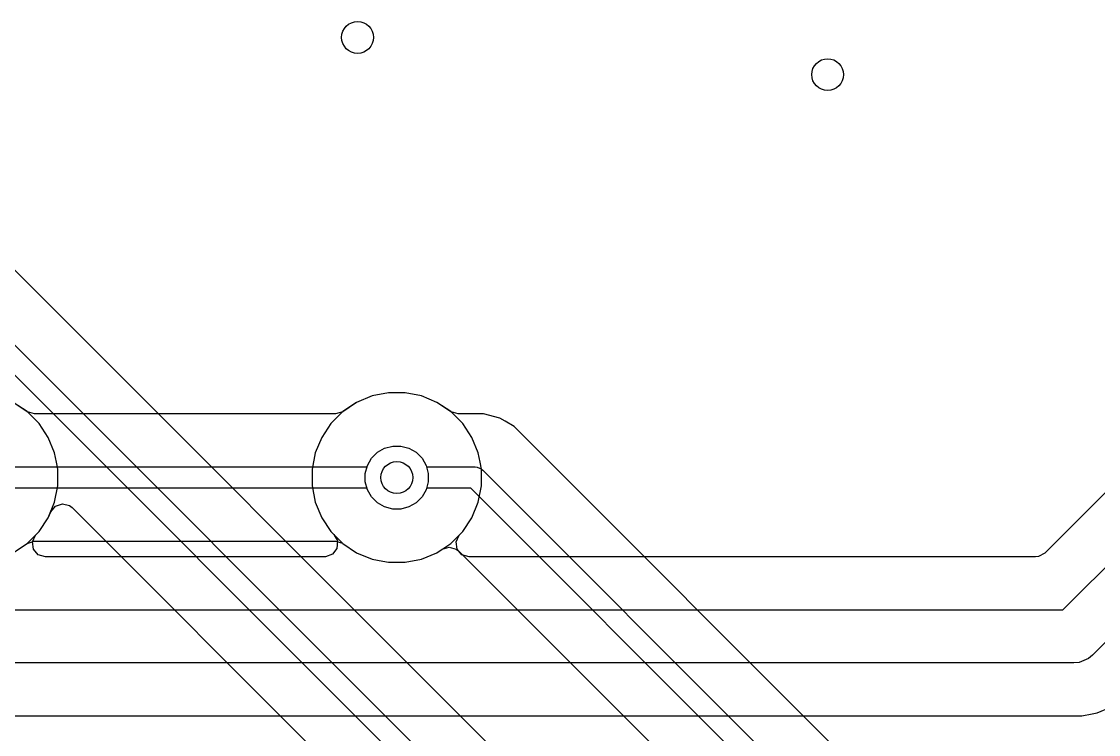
# Model space of a CAD drawing. Header units: inches. Extents: x 6.55 to 9.8, y -8.74 to -3.15.
# Drawn here: x 9.0731 to 9.4734, y -8.4026 to -8.1376 of the extents above; entities that cross this region are included whole.
import ezdxf

# ---------------------------------------------------------------- set-up
doc = ezdxf.new("R2010")
doc.units = ezdxf.units.IN
doc.header["$MEASUREMENT"] = 0
doc.layers.add('Edge.Cuts', color=254, linetype='CONTINUOUS', true_color=0xd0d2cd)

msp = doc.modelspace()

# ---------------------------------------------------------------- linework, layer by layer
at = {"layer": 'Edge.Cuts', "linetype": 'CONTINUOUS'}
for p, q in [((9.25293, -8.41241), (9.01345, -8.17293)), ((8.99231, -8.17966), (9.24137, -8.42871)), ((9.23465, -8.43313), (8.98559, -8.18407)), ((9.57619, -8.21246), (9.45348, -8.33516)), ((9.46021, -8.3563), (9.59732, -8.21919)), ((9.61413, -8.23022), (9.47125, -8.3731)), ((9.20341, -8.27678), (9.19767, -8.27916)), ((9.20341, -8.27678), (9.19767, -8.27916)), ((9.20341, -8.27678), (9.19767, -8.27916)), ((9.20341, -8.27678), (9.19767, -8.27916)), ((9.20949, -8.27557), (9.20341, -8.27678)), ((9.20949, -8.27557), (9.20341, -8.27678)), ((9.20949, -8.27557), (9.20341, -8.27678)), ((9.20949, -8.27557), (9.20341, -8.27678)), ((9.20341, -8.27678), (9.20341, -8.27678)), ((9.20341, -8.27678), (9.20341, -8.27678)), ((9.20341, -8.27678), (9.20341, -8.27678)), ((9.20341, -8.27678), (9.20341, -8.27678)), ((9.2157, -8.27557), (9.20949, -8.27557)), ((9.20949, -8.27557), (9.20949, -8.27557)), ((9.2157, -8.27557), (9.20949, -8.27557)), ((9.20949, -8.27557), (9.20949, -8.27557)), ((9.2157, -8.27557), (9.20949, -8.27557)), ((9.20949, -8.27557), (9.20949, -8.27557)), ((9.2157, -8.27557), (9.20949, -8.27557)), ((9.20949, -8.27557), (9.20949, -8.27557)), ((9.22179, -8.27678), (9.2157, -8.27557)), ((9.2157, -8.27557), (9.2157, -8.27557)), ((9.22179, -8.27678), (9.2157, -8.27557)), ((9.2157, -8.27557), (9.2157, -8.27557)), ((9.22179, -8.27678), (9.2157, -8.27557)), ((9.2157, -8.27557), (9.2157, -8.27557)), ((9.22179, -8.27678), (9.2157, -8.27557)), ((9.2157, -8.27557), (9.2157, -8.27557)), ((9.22753, -8.27916), (9.22179, -8.27678)), ((9.22179, -8.27678), (9.22179, -8.27678)), ((9.22753, -8.27916), (9.22179, -8.27678)), ((9.22179, -8.27678), (9.22179, -8.27678)), ((9.22753, -8.27916), (9.22179, -8.27678)), ((9.22179, -8.27678), (9.22179, -8.27678)), ((9.22753, -8.27916), (9.22179, -8.27678)), ((9.22179, -8.27678), (9.22179, -8.27678)), ((9.07521, -8.28261), (9.07005, -8.27916)), ((9.07521, -8.28261), (9.07005, -8.27916)), ((9.07523, -8.28262), (9.07005, -8.27916)), ((9.19767, -8.27916), (9.19249, -8.28262)), ((9.19767, -8.27916), (9.19251, -8.28261)), ((9.19767, -8.27916), (9.19251, -8.28261)), ((9.19767, -8.27916), (9.19251, -8.28261)), ((9.19767, -8.27916), (9.19767, -8.27916)), ((9.19767, -8.27916), (9.19767, -8.27916)), ((9.19767, -8.27916), (9.19767, -8.27916)), ((9.19767, -8.27916), (9.19767, -8.27916)), ((9.23271, -8.28262), (9.22753, -8.27916)), ((9.22753, -8.27916), (9.22753, -8.27916)), ((9.23269, -8.28261), (9.22753, -8.27916)), ((9.22753, -8.27916), (9.22753, -8.27916)), ((9.23269, -8.28261), (9.22753, -8.27916)), ((9.22753, -8.27916), (9.22753, -8.27916)), ((9.23269, -8.28261), (9.22753, -8.27916)), ((9.22753, -8.27916), (9.22753, -8.27916)), ((9.0796, -8.287), (9.07521, -8.28261)), ((9.07521, -8.28261), (9.07521, -8.28261)), ((9.0796, -8.287), (9.07521, -8.28261)), ((9.07521, -8.28261), (9.07521, -8.28261)), ((9.0753, -8.28267), (9.07523, -8.28262)), ((9.07794, -8.28344), (9.0753, -8.28267)), ((9.18977, -8.28344), (9.07794, -8.28344)), ((9.19251, -8.28261), (9.18812, -8.287)), ((9.19251, -8.28261), (9.18812, -8.287)), ((9.19251, -8.28261), (9.18812, -8.287)), ((9.18986, -8.28344), (9.18977, -8.28344)), ((9.19249, -8.28262), (9.18986, -8.28344)), ((9.19251, -8.28261), (9.19251, -8.28261)), ((9.19251, -8.28261), (9.19251, -8.28261)), ((9.19251, -8.28261), (9.19251, -8.28261)), ((9.23708, -8.287), (9.23269, -8.28261)), ((9.23269, -8.28261), (9.23269, -8.28261)), ((9.23708, -8.287), (9.23269, -8.28261)), ((9.23269, -8.28261), (9.23269, -8.28261)), ((9.23708, -8.287), (9.23269, -8.28261)), ((9.23269, -8.28261), (9.23269, -8.28261)), ((9.23278, -8.28267), (9.23271, -8.28262)), ((9.23542, -8.28344), (9.23278, -8.28267)), ((9.23832, -8.28344), (9.23542, -8.28344)), ((9.23862, -8.28344), (9.23832, -8.28344)), ((9.23832, -8.28344), (9.23832, -8.28344)), ((9.24484, -8.28344), (9.23862, -8.28344)), ((9.25086, -8.28506), (9.24484, -8.28344)), ((9.25283, -8.2862), (9.25086, -8.28506)), ((9.08305, -8.29216), (9.0796, -8.287)), ((9.0796, -8.287), (9.0796, -8.287)), ((9.08305, -8.29216), (9.0796, -8.287)), ((9.0796, -8.287), (9.0796, -8.287)), ((9.18812, -8.287), (9.18467, -8.29216)), ((9.18812, -8.287), (9.18467, -8.29216)), ((9.18812, -8.287), (9.18467, -8.29216)), ((9.18812, -8.287), (9.18812, -8.287)), ((9.18812, -8.287), (9.18812, -8.287)), ((9.18812, -8.287), (9.18812, -8.287)), ((9.24053, -8.29216), (9.23708, -8.287)), ((9.23708, -8.287), (9.23708, -8.287)), ((9.24053, -8.29216), (9.23708, -8.287)), ((9.23708, -8.287), (9.23708, -8.287)), ((9.24053, -8.29216), (9.23708, -8.287)), ((9.23708, -8.287), (9.23708, -8.287)), ((9.25625, -8.28817), (9.25283, -8.2862)), ((9.25283, -8.2862), (9.25283, -8.2862)), ((9.25283, -8.2862), (9.25283, -8.2862)), ((9.26093, -8.29285), (9.25625, -8.28817)), ((9.25625, -8.28817), (9.25625, -8.28817)), ((9.08542, -8.29789), (9.08305, -8.29216)), ((9.08305, -8.29216), (9.08305, -8.29216)), ((9.08542, -8.29789), (9.08305, -8.29216)), ((9.08305, -8.29216), (9.08305, -8.29216)), ((9.18467, -8.29216), (9.18229, -8.29789)), ((9.18467, -8.29216), (9.18229, -8.29789)), ((9.18467, -8.29216), (9.18229, -8.29789)), ((9.18467, -8.29216), (9.18467, -8.29216)), ((9.18467, -8.29216), (9.18467, -8.29216)), ((9.18467, -8.29216), (9.18467, -8.29216)), ((9.2429, -8.29789), (9.24053, -8.29216)), ((9.24053, -8.29216), (9.24053, -8.29216)), ((9.2429, -8.29789), (9.24053, -8.29216)), ((9.24053, -8.29216), (9.24053, -8.29216)), ((9.2429, -8.29789), (9.24053, -8.29216)), ((9.24053, -8.29216), (9.24053, -8.29216)), ((9.41869, -8.45061), (9.26093, -8.29285)), ((9.26093, -8.29285), (9.26093, -8.29285)), ((9.08612, -8.30142), (9.08542, -8.29789)), ((9.08542, -8.29789), (9.08542, -8.29789)), ((9.08612, -8.30142), (9.08542, -8.29789)), ((9.08542, -8.29789), (9.08542, -8.29789)), ((9.18229, -8.29789), (9.18108, -8.30398)), ((9.18229, -8.29789), (9.18108, -8.30398)), ((9.18229, -8.29789), (9.18108, -8.30398)), ((9.18229, -8.29789), (9.18229, -8.29789)), ((9.18229, -8.29789), (9.18229, -8.29789)), ((9.18229, -8.29789), (9.18229, -8.29789)), ((9.20323, -8.2999), (9.20541, -8.29772)), ((9.20323, -8.2999), (9.20541, -8.29772)), ((9.20323, -8.2999), (9.20541, -8.29772)), ((9.20323, -8.2999), (9.20541, -8.29772)), ((9.20541, -8.29772), (9.20808, -8.29617)), ((9.20541, -8.29772), (9.20808, -8.29617)), ((9.20541, -8.29772), (9.20808, -8.29617)), ((9.20541, -8.29772), (9.20808, -8.29617)), ((9.20808, -8.29617), (9.21106, -8.29538)), ((9.20808, -8.29617), (9.21106, -8.29538)), ((9.20808, -8.29617), (9.21106, -8.29538)), ((9.20808, -8.29617), (9.21106, -8.29538)), ((9.21106, -8.29538), (9.21414, -8.29538)), ((9.21106, -8.29538), (9.21414, -8.29538)), ((9.21106, -8.29538), (9.21414, -8.29538)), ((9.21106, -8.29538), (9.21414, -8.29538)), ((9.21414, -8.29538), (9.21712, -8.29617)), ((9.21414, -8.29538), (9.21712, -8.29617)), ((9.21414, -8.29538), (9.21712, -8.29617)), ((9.21414, -8.29538), (9.21712, -8.29617)), ((9.21712, -8.29617), (9.21979, -8.29772)), ((9.21712, -8.29617), (9.21979, -8.29772)), ((9.21712, -8.29617), (9.21979, -8.29772)), ((9.21712, -8.29617), (9.21979, -8.29772)), ((9.21979, -8.29772), (9.22197, -8.2999)), ((9.21979, -8.29772), (9.22197, -8.2999)), ((9.21979, -8.29772), (9.22197, -8.2999)), ((9.21979, -8.29772), (9.22197, -8.2999)), ((9.2436, -8.30142), (9.2429, -8.29789)), ((9.2429, -8.29789), (9.2429, -8.29789)), ((9.2436, -8.30142), (9.2429, -8.29789)), ((9.2429, -8.29789), (9.2429, -8.29789)), ((9.2436, -8.30142), (9.2429, -8.29789)), ((9.2429, -8.29789), (9.2429, -8.29789)), ((9.08663, -8.30398), (9.08612, -8.30142)), ((9.08663, -8.30398), (9.08612, -8.30142)), ((9.20169, -8.30257), (9.20323, -8.2999)), ((9.20169, -8.30257), (9.20323, -8.2999)), ((9.20169, -8.30257), (9.20323, -8.2999)), ((9.20169, -8.30257), (9.20323, -8.2999)), ((9.22197, -8.2999), (9.22351, -8.30257)), ((9.22197, -8.2999), (9.22351, -8.30257)), ((9.22197, -8.2999), (9.22351, -8.30257)), ((9.22197, -8.2999), (9.22351, -8.30257)), ((9.24411, -8.30398), (9.2436, -8.30142)), ((9.24411, -8.30398), (9.2436, -8.30142)), ((9.24411, -8.30398), (9.2436, -8.30142)), ((9.06619, -8.30315), (9.20153, -8.30315)), ((9.08663, -8.31019), (9.08663, -8.30398)), ((9.08663, -8.30398), (9.08663, -8.30398)), ((9.08663, -8.30398), (9.08663, -8.30398)), ((9.08663, -8.31019), (9.08663, -8.30398)), ((9.08663, -8.30398), (9.08663, -8.30398)), ((9.08663, -8.30398), (9.08663, -8.30398)), ((9.18108, -8.30398), (9.18108, -8.31019)), ((9.18108, -8.30398), (9.18108, -8.31019)), ((9.18108, -8.30398), (9.18108, -8.31019)), ((9.20089, -8.30554), (9.20169, -8.30257)), ((9.20089, -8.30554), (9.20169, -8.30257)), ((9.20089, -8.30554), (9.20169, -8.30257)), ((9.20089, -8.30863), (9.20089, -8.30554)), ((9.20089, -8.30863), (9.20089, -8.30554)), ((9.20089, -8.30863), (9.20089, -8.30554)), ((9.20153, -8.30315), (9.20169, -8.30257)), ((9.22351, -8.30257), (9.22367, -8.30315)), ((9.22351, -8.30257), (9.22431, -8.30554)), ((9.22351, -8.30257), (9.22431, -8.30554)), ((9.22351, -8.30257), (9.22431, -8.30554)), ((9.22367, -8.30315), (9.24173, -8.30315)), ((9.22431, -8.30554), (9.22431, -8.30863)), ((9.22431, -8.30554), (9.22431, -8.30863)), ((9.22431, -8.30554), (9.22431, -8.30863)), ((9.24173, -8.30315), (9.2425, -8.30323)), ((9.2425, -8.30323), (9.24392, -8.30381)), ((9.24392, -8.30381), (9.24452, -8.3043)), ((9.24411, -8.31019), (9.24411, -8.30398)), ((9.24411, -8.30398), (9.24411, -8.30398)), ((9.24411, -8.30398), (9.24411, -8.30398)), ((9.24411, -8.31019), (9.24411, -8.30398)), ((9.24411, -8.30398), (9.24411, -8.30398)), ((9.24411, -8.30398), (9.24411, -8.30398)), ((9.24411, -8.31019), (9.24411, -8.30398)), ((9.24411, -8.30398), (9.24411, -8.30398)), ((9.24411, -8.30398), (9.24411, -8.30398)), ((9.24452, -8.3043), (9.41717, -8.47695)), ((9.08542, -8.31628), (9.08663, -8.31019)), ((9.08542, -8.31628), (9.08663, -8.31019)), ((9.18108, -8.31019), (9.18229, -8.31628)), ((9.18108, -8.31019), (9.18229, -8.31628)), ((9.18108, -8.31019), (9.18229, -8.31628)), ((9.20169, -8.31161), (9.20089, -8.30863)), ((9.20169, -8.31161), (9.20089, -8.30863)), ((9.20169, -8.31161), (9.20089, -8.30863)), ((9.22431, -8.30863), (9.22351, -8.31161)), ((9.22431, -8.30863), (9.22351, -8.31161)), ((9.22431, -8.30863), (9.22351, -8.31161)), ((9.2429, -8.31628), (9.24411, -8.31019)), ((9.2429, -8.31628), (9.24411, -8.31019)), ((9.2429, -8.31628), (9.24411, -8.31019)), ((9.20153, -8.31102), (9.06619, -8.31102)), ((9.20169, -8.31161), (9.20153, -8.31102)), ((9.20323, -8.31428), (9.20169, -8.31161)), ((9.20323, -8.31428), (9.20169, -8.31161)), ((9.20323, -8.31428), (9.20169, -8.31161)), ((9.20323, -8.31428), (9.20169, -8.31161)), ((9.22351, -8.31161), (9.22197, -8.31428)), ((9.22351, -8.31161), (9.22197, -8.31428)), ((9.22351, -8.31161), (9.22197, -8.31428)), ((9.22351, -8.31161), (9.22197, -8.31428)), ((9.22367, -8.31102), (9.22351, -8.31161)), ((9.2401, -8.31102), (9.22367, -8.31102)), ((9.4116, -8.48252), (9.2401, -8.31102)), ((9.08305, -8.32201), (9.08542, -8.31628)), ((9.08305, -8.32201), (9.08542, -8.31628)), ((9.08395, -8.31984), (9.08567, -8.3177)), ((9.08567, -8.3177), (9.08828, -8.31683)), ((9.08828, -8.31683), (9.09095, -8.31751)), ((9.09095, -8.31751), (9.09191, -8.31826)), ((9.18229, -8.31628), (9.18229, -8.31628)), ((9.18229, -8.31628), (9.18467, -8.32201)), ((9.18229, -8.31628), (9.18229, -8.31628)), ((9.18229, -8.31628), (9.18467, -8.32201)), ((9.18229, -8.31628), (9.18229, -8.31628)), ((9.18229, -8.31628), (9.18467, -8.32201)), ((9.20541, -8.31646), (9.20323, -8.31428)), ((9.20541, -8.31646), (9.20323, -8.31428)), ((9.20541, -8.31646), (9.20323, -8.31428)), ((9.20541, -8.31646), (9.20323, -8.31428)), ((9.20808, -8.318), (9.20541, -8.31646)), ((9.20808, -8.318), (9.20541, -8.31646)), ((9.20808, -8.318), (9.20541, -8.31646)), ((9.20808, -8.318), (9.20541, -8.31646)), ((9.21106, -8.3188), (9.20808, -8.318)), ((9.21106, -8.3188), (9.20808, -8.318)), ((9.21106, -8.3188), (9.20808, -8.318)), ((9.21106, -8.3188), (9.20808, -8.318)), ((9.21712, -8.318), (9.21414, -8.3188)), ((9.21712, -8.318), (9.21414, -8.3188)), ((9.21712, -8.318), (9.21414, -8.3188)), ((9.21712, -8.318), (9.21414, -8.3188)), ((9.21979, -8.31646), (9.21712, -8.318)), ((9.21979, -8.31646), (9.21712, -8.318)), ((9.21979, -8.31646), (9.21712, -8.318)), ((9.21979, -8.31646), (9.21712, -8.318)), ((9.22197, -8.31428), (9.21979, -8.31646)), ((9.22197, -8.31428), (9.21979, -8.31646)), ((9.22197, -8.31428), (9.21979, -8.31646)), ((9.22197, -8.31428), (9.21979, -8.31646)), ((9.24053, -8.32201), (9.2429, -8.31628)), ((9.24053, -8.32201), (9.2429, -8.31628)), ((9.24053, -8.32201), (9.2429, -8.31628)), ((9.0796, -8.32718), (9.08305, -8.32201)), ((9.0796, -8.32718), (9.08305, -8.32201)), ((9.0796, -8.32718), (9.08305, -8.32201)), ((9.08305, -8.32201), (9.08395, -8.31984)), ((9.09191, -8.31826), (9.21351, -8.43986)), ((9.18467, -8.32201), (9.18467, -8.32202)), ((9.18467, -8.32201), (9.18467, -8.32202)), ((9.18467, -8.32201), (9.18467, -8.32202)), ((9.18467, -8.32202), (9.18812, -8.32718)), ((9.18467, -8.32202), (9.18812, -8.32718)), ((9.18467, -8.32202), (9.18812, -8.32718)), ((9.21414, -8.3188), (9.21106, -8.3188)), ((9.21414, -8.3188), (9.21106, -8.3188)), ((9.21414, -8.3188), (9.21106, -8.3188)), ((9.21414, -8.3188), (9.21106, -8.3188)), ((9.23708, -8.32718), (9.24053, -8.32201)), ((9.23708, -8.32718), (9.24053, -8.32201)), ((9.23708, -8.32718), (9.24053, -8.32201)), ((9.07521, -8.33157), (9.0796, -8.32718)), ((9.07521, -8.33157), (9.0796, -8.32718)), ((9.07713, -8.33102), (9.07828, -8.32852)), ((9.07828, -8.32852), (9.07851, -8.32826)), ((9.07851, -8.32826), (9.0796, -8.32718)), ((9.0796, -8.32718), (9.0796, -8.32718)), ((9.18812, -8.32718), (9.18812, -8.32718)), ((9.18812, -8.32718), (9.19251, -8.33157)), ((9.18812, -8.32718), (9.18812, -8.32718)), ((9.18812, -8.32718), (9.19251, -8.33157)), ((9.18812, -8.32718), (9.18812, -8.32718)), ((9.18812, -8.32718), (9.1892, -8.32826)), ((9.1892, -8.32826), (9.19052, -8.33067)), ((9.23269, -8.33157), (9.23708, -8.32718)), ((9.23269, -8.33157), (9.23708, -8.32718)), ((9.23461, -8.33102), (9.23576, -8.32852)), ((9.23576, -8.32852), (9.23599, -8.32826)), ((9.23599, -8.32826), (9.23708, -8.32718)), ((9.23708, -8.32718), (9.23708, -8.32718)), ((9.07005, -8.33502), (9.07521, -8.33157)), ((9.07005, -8.33502), (9.07521, -8.33157)), ((9.07127, -8.3342), (9.07523, -8.33155)), ((9.07523, -8.33155), (9.07786, -8.33073)), ((9.07753, -8.33374), (9.07713, -8.33102)), ((9.07933, -8.33582), (9.07753, -8.33374)), ((9.07786, -8.33073), (9.07794, -8.33073)), ((9.07794, -8.33073), (9.18977, -8.33073)), ((9.19032, -8.33342), (9.18868, -8.33562)), ((9.18977, -8.33073), (9.19241, -8.3315)), ((9.19052, -8.33067), (9.19032, -8.33342)), ((9.19241, -8.3315), (9.19249, -8.33155)), ((9.19249, -8.33155), (9.19767, -8.33502)), ((9.19251, -8.33157), (9.19251, -8.33157)), ((9.19251, -8.33157), (9.19767, -8.33502)), ((9.19251, -8.33157), (9.19251, -8.33157)), ((9.19251, -8.33157), (9.19767, -8.33502)), ((9.22753, -8.33502), (9.23269, -8.33157)), ((9.22753, -8.33502), (9.23269, -8.33157)), ((9.22753, -8.33502), (9.22941, -8.33376)), ((9.22941, -8.33376), (9.23204, -8.33293)), ((9.23204, -8.33293), (9.23469, -8.33366)), ((9.23501, -8.33374), (9.23461, -8.33102)), ((9.23469, -8.33366), (9.23557, -8.33436)), ((9.23681, -8.33582), (9.23501, -8.33374)), ((9.08197, -8.33659), (9.07933, -8.33582)), ((9.18575, -8.33659), (9.08197, -8.33659)), ((9.1861, -8.33658), (9.18575, -8.33659)), ((9.18868, -8.33562), (9.1861, -8.33658)), ((9.19767, -8.33502), (9.19767, -8.33502)), ((9.19767, -8.33502), (9.20341, -8.33739)), ((9.19767, -8.33502), (9.19767, -8.33502)), ((9.19767, -8.33502), (9.20341, -8.33739)), ((9.19767, -8.33502), (9.19767, -8.33502)), ((9.19767, -8.33502), (9.20341, -8.33739)), ((9.20341, -8.33739), (9.20341, -8.33739)), ((9.20341, -8.33739), (9.20744, -8.33819)), ((9.20341, -8.33739), (9.20341, -8.33739)), ((9.20341, -8.33739), (9.20744, -8.33819)), ((9.20341, -8.33739), (9.20341, -8.33739)), ((9.20341, -8.33739), (9.20744, -8.33819)), ((9.20744, -8.33819), (9.20949, -8.3386)), ((9.20744, -8.33819), (9.20949, -8.3386)), ((9.20744, -8.33819), (9.20949, -8.3386)), ((9.2157, -8.3386), (9.22179, -8.33739)), ((9.2157, -8.3386), (9.22179, -8.33739)), ((9.2157, -8.3386), (9.22179, -8.33739)), ((9.22179, -8.33739), (9.22753, -8.33502)), ((9.22179, -8.33739), (9.22753, -8.33502)), ((9.22179, -8.33739), (9.22753, -8.33502)), ((9.23557, -8.33436), (9.34261, -8.4414)), ((9.23945, -8.33659), (9.23681, -8.33582)), ((9.45003, -8.33659), (9.23945, -8.33659)), ((9.45106, -8.33648), (9.45003, -8.33659)), ((9.45348, -8.33516), (9.45106, -8.33648)), ((9.20949, -8.3386), (9.20949, -8.3386)), ((9.20949, -8.3386), (9.20949, -8.3386)), ((9.20949, -8.3386), (9.2157, -8.3386)), ((9.20949, -8.3386), (9.20949, -8.3386)), ((9.20949, -8.3386), (9.20949, -8.3386)), ((9.20949, -8.3386), (9.2157, -8.3386)), ((9.20949, -8.3386), (9.20949, -8.3386)), ((9.20949, -8.3386), (9.20949, -8.3386)), ((9.20949, -8.3386), (9.2157, -8.3386)), ((9.2157, -8.3386), (9.2157, -8.3386)), ((9.2157, -8.3386), (9.2157, -8.3386)), ((9.2157, -8.3386), (9.2157, -8.3386)), ((8.57638, -8.3563), (9.46021, -8.3563)), ((9.47125, -8.3731), (9.46975, -8.37433)), ((9.46429, -8.37598), (8.58045, -8.37598)), ((9.46621, -8.3758), (9.46429, -8.37598)), ((9.46975, -8.37433), (9.46621, -8.3758)), ((9.46975, -8.37433), (9.46975, -8.37433)), ((9.47291, -8.39455), (9.47828, -8.39233)), ((8.59064, -8.39569), (9.4672, -8.39569)), ((9.4672, -8.39569), (9.47104, -8.39493)), ((9.47104, -8.39493), (9.47291, -8.39455))]:
    msp.add_line(p, q, dxfattribs=at)
at = {"layer": 'Edge.Cuts'}
for centre in [(9.198, -8.14353), (9.198, -8.14353), (9.198, -8.14353), (9.198, -8.14353), (9.37272, -8.15736), (9.37272, -8.15736), (9.37272, -8.15736), (9.37272, -8.15736), (9.2126, -8.30709), (9.2126, -8.30709), (9.2126, -8.30709), (9.2126, -8.30709)]:
    msp.add_circle(centre, 0.00591, dxfattribs=at)

doc.saveas('drawing.dxf')
